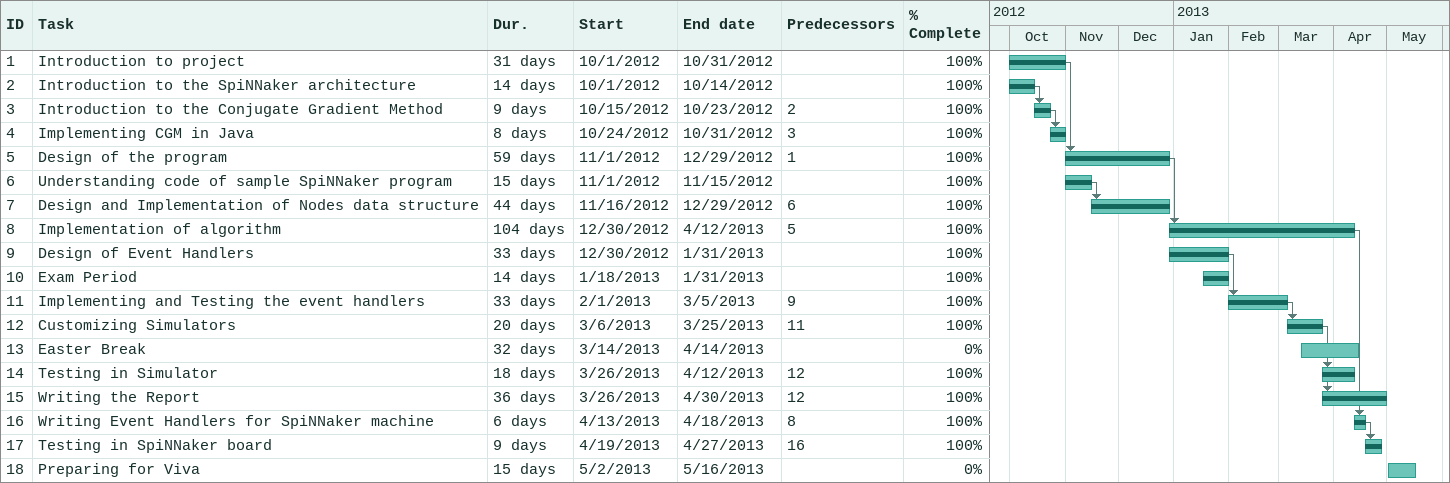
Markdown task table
| ID | Task | Duration | Start | Finish | Predecessors | % complete |
|---|---|---|---|---|---|---|
| 1 | Introduction to project | 31d | 2012-10-01 | 2012-10-31 |  | 100 |
| 2 | Introduction to the SpiNNaker architecture | 14d | 2012-10-01 | 2012-10-14 |  | 100 |
| 3 | Introduction to the Conjugate Gradient Method | 9d | 2012-10-15 | 2012-10-23 | 2 | 100 |
| 4 | Implementing CGM in Java | 8d | 2012-10-24 | 2012-10-31 | 3 | 100 |
| 5 | Design of the program | 59d | 2012-11-01 | 2012-12-29 | 1 | 100 |
| 6 | Understanding code of sample SpiNNaker program | 15d | 2012-11-01 | 2012-11-15 |  | 100 |
| 7 | Design and Implementation of Nodes data structure | 44d | 2012-11-16 | 2012-12-29 | 6 | 100 |
| 8 | Implementation of algorithm | 104d | 2012-12-30 | 2013-04-12 | 5 | 100 |
| 9 | Design of Event Handlers | 33d | 2012-12-30 | 2013-01-31 |  | 100 |
| 10 | Exam Period | 14d | 2013-01-18 | 2013-01-31 |  | 100 |
| 11 | Implementing and Testing the event handlers | 33d | 2013-02-01 | 2013-03-05 | 9 | 100 |
| 12 | Customizing Simulators | 20d | 2013-03-06 | 2013-03-25 | 11 | 100 |
| 13 | Easter Break | 32d | 2013-03-14 | 2013-04-14 |  | 0 |
| 14 | Testing in Simulator | 18d | 2013-03-26 | 2013-04-12 | 12 | 100 |
| 15 | Writing the Report | 36d | 2013-03-26 | 2013-04-30 | 12 | 100 |
| 16 | Writing Event Handlers for SpiNNaker machine | 6d | 2013-04-13 | 2013-04-18 | 8 | 100 |
| 17 | Testing in SpiNNaker board | 9d | 2013-04-19 | 2013-04-27 | 16 | 100 |
| 18 | Preparing for Viva | 15d | 2013-05-02 | 2013-05-16 |  | 0 |
